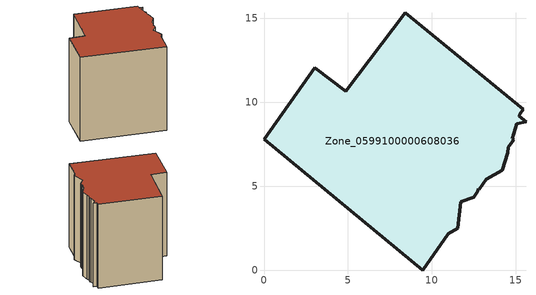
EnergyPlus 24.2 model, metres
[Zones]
Zone_0599100000608036
 floor ground (C_G): 8.4,15.33 15.45,9.6 15.24,9.29 15.21,9.19 15.6,8.85 15.07,8.74 14.78,7.82 14.87,7.77 14.56,7.32 14.51,6.99 14.19,5.96 13.24,5.42 12.81,4.81 12.75,4.86 12.73,4.7 12.49,4.35 11.71,4.07 11.54,2.52 10.98,2.19 9.45,0 0,7.81 3.01,12.06 4.88,10.67 z0
 wall outside (C_F): 9.45,0 10.98,2.19 11.54,2.52 11.71,4.07 12.49,4.35 12.73,4.7 12.75,4.86 12.81,4.81 13.24,5.42 14.19,5.96 14.51,6.99 14.56,7.32 14.87,7.77 14.78,7.82 15.07,8.74 15.6,8.85 15.21,9.19 15.24,9.29 15.45,9.6 8.4,15.33 4.88,10.67 3.01,12.06 0,7.81 9.45,0 z0:13.6
 roof outside (C_R): 15.45,9.6 8.4,15.33 4.88,10.67 3.01,12.06 0,7.81 9.45,0 10.98,2.19 11.54,2.52 11.71,4.07 12.49,4.35 12.73,4.7 12.75,4.86 12.81,4.81 13.24,5.42 14.19,5.96 14.51,6.99 14.56,7.32 14.87,7.77 14.78,7.82 15.07,8.74 15.6,8.85 15.21,9.19 15.24,9.29 z13.6
[BUILDING]
Pand.0599100000608036: North Axis=0; Terrain=City; Loads Convergence Tolerance Value=0.04; Temperature Convergence Tolerance Value=0.4; Solar Distribution=FullExterior; Maximum Number of Warmup Days=25; Minimum Number of Warmup Days=1
[Site:Location]
Rotterdam.The.Hague.AP_ZH_NLD Design_Conditions: Latitude=51.96; Longitude=4.45; Time Zone=1; Elevation=-4.5
[SITE:GROUNDTEMPERATURE:BUILDINGSURFACE]
18, 18, 18, 18, 18, 18, 18, 18, 18, 18, 18, 18
[MATERIAL] Thermal Absorptance=0.9; Solar Absorptance=0.7; Visible Absorptance=0.7
Name | Roughness | Thickness | Conductivity | Density | Specific Heat
G.TI.1946 | MediumSmooth | 0.15 | 1 | 540 | 1210
F.TI.1946 | Rough | 0.3 | 0.857143 | 1920 | 840
R.TI.1946 | MediumRough | 0.2 | 0.1 | 1500 | 1000
[CONSTRUCTION]
C_G: G.TI.1946
C_F: F.TI.1946
C_R: R.TI.1946
[ZONE]
Zone_0599100000608036: Type=1; Multiplier=1; Ceiling Height=Autocalculate; Volume=Autocalculate; Floor Area=autocalculate; Part of Total Floor Area=Yes
[ZONEINFILTRATION:DESIGNFLOWRATE]
Infil_Zone_0599100000608036: Zone or ZoneList or Space or SpaceList=Zone_0599100000608036; Schedule=AlwaysOn; Design Flow Rate Calculation Method=Flow/Area; Flow Rate per Floor Area=0.003; Constant Term Coefficient=1; Temperature Term Coefficient=0; Velocity Term Coefficient=0; Velocity Squared Term Coefficient=0
[HVACTEMPLATE:ZONE:IDEALLOADSAIRSYSTEM]
Zone_0599100000608036: Maximum Heating Supply Air Temperature=50; Minimum Cooling Supply Air Temperature=13; Maximum Heating Supply Air Humidity Ratio=0.0156; Minimum Cooling Supply Air Humidity Ratio=0.0077; Heating Limit=NoLimit; Cooling Limit=NoLimit; Dehumidification Control Type=ConstantSensibleHeatRatio; Cooling Sensible Heat Ratio=0.7; Dehumidification Setpoint=60; Humidification Control Type=None; Humidification Setpoint=30; Outdoor Air Method=None; Outdoor Air Flow Rate per Person=0.00944; Outdoor Air Flow Rate per Zone Floor Area=0; Outdoor Air Flow Rate per Zone=0; Demand Controlled Ventilation Type=None; Outdoor Air Economizer Type=NoEconomizer; Heat Recovery Type=None; Sensible Heat Recovery Effectiveness=0.7; Latent Heat Recovery Effectiveness=0.65
[ZONECONTROL:THERMOSTAT]
ThermostatControl_Zone_0599100000608036: Zone or ZoneList=Zone_0599100000608036; Control Type Schedule=DualSetpointControlType; Control 1=Thermostat_Zone_0599100000608036; Temperature Difference Between Cutout And Setpoint=0
[THERMOSTATSETPOINT:DUALSETPOINT]
Thermostat_Zone_0599100000608036: Heating Setpoint Temperature Schedule=HeatingSetpoint_Zone_0599100000608036; Cooling Setpoint Temperature Schedule=CoolingSetpoint_Zone_0599100000608036
[SCHEDULE:COMPACT]
HeatingSetpoint_Zone_0599100000608036: Through: 12/31, For: AllDays, Until: 24:00, 21
CoolingSetpoint_Zone_0599100000608036: Through: 12/31, For: AllDays, Until: 24:00, 24
DualSetpointControlType: Through: 12/31, For: AllDays, Until: 24:00, 4
AlwaysOn: Through: 12/31, For: AllDays, Until: 24:00, 1
